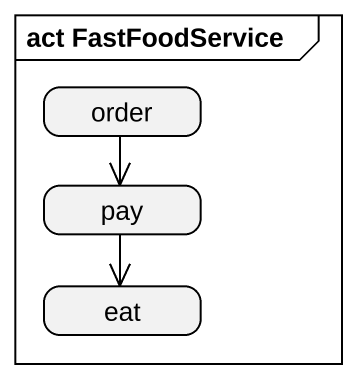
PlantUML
@startuml
mainframe act FastFoodService
hide empty description
state order
state pay
state eat
order --> pay
pay --> eat
@enduml
